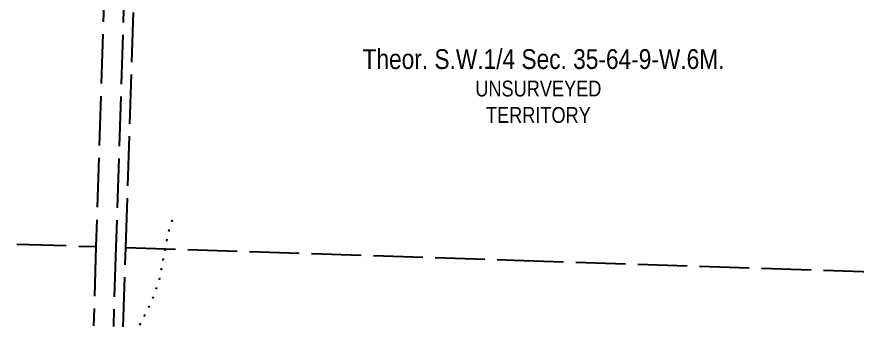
# Model space of a CAD drawing. Extents: x 351064 to 358960, y 6048061 to 6054858.
# Drawn here: x 353882 to 354730, y 6049697 to 6050011 of the extents above; entities that cross this region are included whole.
import ezdxf
from ezdxf.enums import TextEntityAlignment as Align

# ---------------------------------------------------------------- set-up
doc = ezdxf.new("R2010")
doc.units = 0
doc.header["$LTSCALE"] = 5
doc.linetypes.add('foc-UNSURVEYED', pattern=[12.5, 10, -2.5])
doc.linetypes.add('foc-WHEELTRACKS', pattern=[2, 0.4, -1.6])
for name, color, linetype in [('C-SYMBOL', 7, 'Continuous'), ('L-UNS-T', 3, 'Continuous'), ('L-USEC', 7, 'foc-UNSURVEYED'), ('T-WATER-P3', 160, 'foc-WHEELTRACKS')]:
    doc.layers.add(name, color=color, linetype=linetype)
doc.styles.add('175L', font='ARIALN.TTF', dxfattribs={"height": 20})
doc.styles.add('80L', font='ARIALN.TTF', dxfattribs={"height": 10})

msp = doc.modelspace()

# ---------------------------------------------------------------- linework, layer by layer
at = {"layer": 'L-USEC', "flags": 128}
for points in [[(353974.594, 6050180.739), (353961.699, 6049778.735)], [(353994.693, 6050180.094), (353981.799, 6049778.09)], [(353991.849, 6049777.756), (354004.745, 6050179.763)], [(353881.767, 6049781.326), (353961.699, 6049778.735)], [(353961.699, 6049778.735), (353959.135, 6049698.802)], [(353981.799, 6049778.09), (353979.234, 6049698.15)], [(353989.285, 6049697.825), (353991.849, 6049777.756)], [(353991.849, 6049777.756), (354383.627, 6049765.054)], [(354383.627, 6049765.054), (354785.458, 6049752.025)]]:
    msp.add_lwpolyline(points, dxfattribs=at)
at = {"layer": 'T-WATER-P3', "flags": 128}
msp.add_lwpolyline([(354038.51, 6049805.625), (354034.091, 6049791.064), (354025.253, 6049743.904), (354016.974, 6049721.783), (354004.635, 6049697.327)], dxfattribs=at)

# ---------------------------------------------------------------- texts
at = {"layer": 'C-SYMBOL', "color": 3, "style": '175L'}
msp.add_text('Theor. S.W.1/4 Sec. 35-64-9-W.6M.', height=19.99348, dxfattribs=at).set_placement((354413.424, 6049952.186), align=Align.BOTTOM_CENTER)
at = {"layer": 'L-UNS-T', "color": 3, "insert": (354408.233, 6049924.954), "char_height": 16, "attachment_point": 5, "style": '80L'}
msp.add_mtext_dynamic_manual_height_columns('UNSURVEYED TERRITORY', width=126.45497, gutter_width=47.515, heights=[0], dxfattribs=at)

doc.saveas('drawing.dxf')
